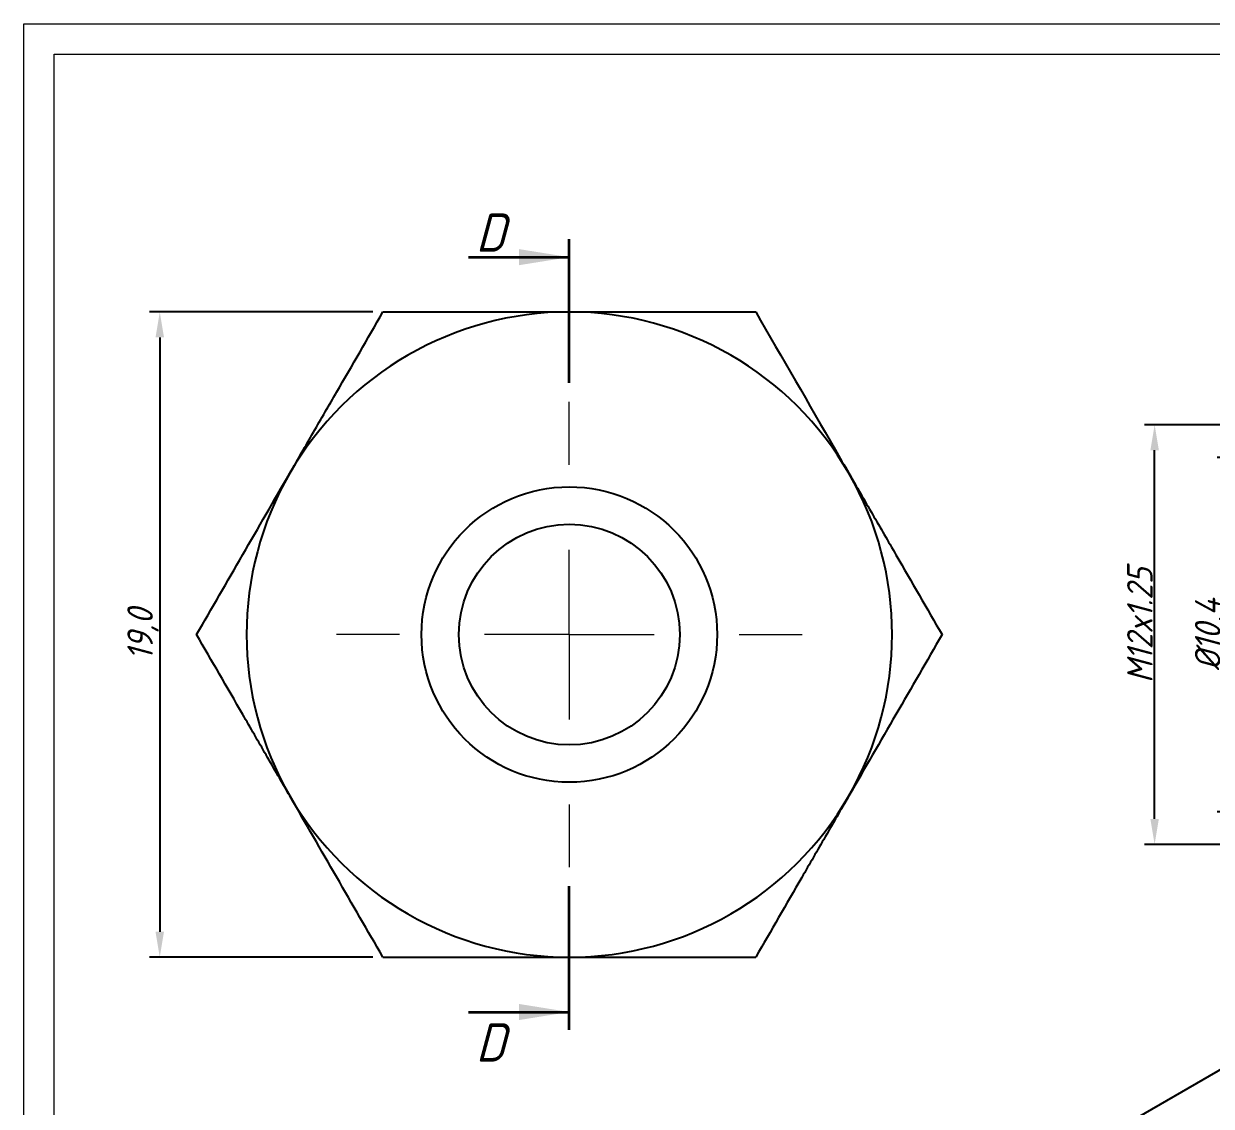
# Model space of a CAD drawing. Header units: millimetres. Extents: x 882 to 1669, y 507 to 913.
# Drawn here: x 881.53 to 916.48, y 539.06 to 570.94 of the extents above; entities that cross this region are included whole.
import ezdxf

# ---------------------------------------------------------------- set-up
doc = ezdxf.new("R2010")
doc.units = ezdxf.units.MM
doc.linetypes.add('PHANTOM', pattern=[12.7, 6.35, -1.27, 1.27, -1.27, 1.27, -1.27])
doc.linetypes.add('SLD-Solid', pattern=[0])
doc.styles.add('GENISO', font='geniso.shx', dxfattribs={"oblique": 15})
doc.dimstyles.new('Scale', dxfattribs={"dimscale": 0.3, "dimtxt": 2.5, "dimasz": 2.5, "dimexe": 1, "dimexo": 1, "dimgap": 0.2, "dimtad": 1, "dimdec": 1, "dimzin": 0, "dimtxsty": 'GENISO', "dimcen": 2.5, "dimclrd": 1, "dimclre": 1, "dimclrt": 7, "dimadec": 0, "dimazin": 0, "dimtfac": 1, "dimtdec": 1, "dimtmove": 0, "dimatfit": 3, "dimfxl": 1, "dimtzin": 0, "dimlwd": -1, "dimlwe": -1, "dimarcsym": 0})

# ---------------------------------------------------------------- blocks, each defined once
blk = doc.blocks.new('SW_CENTERMARKSYMBOL_1')
at = {"color": 0, "linetype": 'Continuous', "lineweight": 0}
for p, q in [((0, 15), (0, 20.55)), ((0, 0), (0, 7.5)), ((-15, 0), (-20.55, 0)), ((0, 0), (-7.5, 0)), ((0, 0), (0, -7.5)), ((0, 0), (7.5, 0)), ((15, 0), (20.55, 0)), ((0, -15), (0, -20.55))]:
    blk.add_line(p, q, dxfattribs=at)
blk = doc.blocks.new('*D125')
at = {"color": 1, "transparency": 16777216}
for p, q in [((918.402, 559.126), (914.515, 559.126)), ((914.815, 547.523), (914.815, 558.376)), ((919.027, 546.773), (914.515, 546.773))]:
    blk.add_line(p, q, dxfattribs=at)
for points in [[(914.69, 558.376), (914.94, 558.376), (914.815, 559.126)], [(914.69, 547.523), (914.94, 547.523), (914.815, 546.773)]]:
    blk.add_solid(points, dxfattribs=at)
at = {"layer": 'Defpoints', "color": 0, "transparency": 16777216}
for p in [(914.815, 559.126), (918.702, 559.126), (919.327, 546.773)]:
    blk.add_point(p, dxfattribs=at)
at = {"color": 7, "transparency": 16777216, "insert": (914.38, 553.223), "char_height": 0.75, "attachment_point": 5, "rotation": 90, "style": 'GENISO'}
blk.add_mtext('M12x1.25', dxfattribs=at)
blk = doc.blocks.new('*D127')
at = {"color": 1, "transparency": 16777216}
for p, q in [((891.804, 562.449), (885.235, 562.449)), ((885.535, 561.699), (885.535, 544.199)), ((891.804, 543.449), (885.235, 543.449))]:
    blk.add_line(p, q, dxfattribs=at)
for points in [[(885.41, 561.699), (885.66, 561.699), (885.535, 562.449)], [(885.41, 544.199), (885.66, 544.199), (885.535, 543.449)]]:
    blk.add_solid(points, dxfattribs=at)
at = {"layer": 'Defpoints', "color": 0, "transparency": 16777216}
for p in [(892.104, 562.449), (885.535, 543.449), (892.104, 543.449)]:
    blk.add_point(p, dxfattribs=at)
at = {"color": 7, "transparency": 16777216, "insert": (885.044, 552.949), "char_height": 0.75, "attachment_point": 5, "rotation": 90, "style": 'GENISO'}
blk.add_mtext('19,0', dxfattribs=at)
blk = doc.blocks.new('*D135')
at = {"color": 1, "transparency": 16777216}
for p, q in [((917.699, 558.166), (916.655, 558.166)), ((916.955, 548.483), (916.955, 557.416)), ((917.699, 547.733), (916.655, 547.733))]:
    blk.add_line(p, q, dxfattribs=at)
for points in [[(916.83, 557.416), (917.08, 557.416), (916.955, 558.166)], [(916.83, 548.483), (917.08, 548.483), (916.955, 547.733)]]:
    blk.add_solid(points, dxfattribs=at)
at = {"layer": 'Defpoints', "color": 0, "transparency": 16777216}
for p in [(916.955, 558.166), (917.999, 558.166), (917.999, 547.733)]:
    blk.add_point(p, dxfattribs=at)
at = {"color": 7, "transparency": 16777216, "insert": (916.464, 552.949), "char_height": 0.75, "attachment_point": 5, "rotation": 90, "style": 'GENISO'}
blk.add_mtext('%%C10,4', dxfattribs=at)

msp = doc.modelspace()

# ---------------------------------------------------------------- linework, layer by layer
at = {"linetype": 'PHANTOM', "lineweight": 35}
for p, q in [((897.5889333, 560.3586626), (897.5889333, 564.5919959)), ((897.5889333, 541.3069959), (897.5889333, 545.5424459))]:
    msp.add_line(p, q, dxfattribs=at)
at = {"linetype": 'Continuous', "lineweight": 35}
for p, q in [((894.6256, 564.0628293), (897.5889333, 564.0628293)), ((894.6256, 541.8361626), (897.5889333, 541.8361626))]:
    msp.add_line(p, q, dxfattribs=at)
at = {"linetype": 'Continuous', "lineweight": 25}
msp.add_line((917.3001427, 540.4544713), (909.9373934, 536.2040466), dxfattribs=at)
at = {"linetype": 'SLD-Solid', "lineweight": 15}
for points in [[(881.5319538, 570.9359021), (972.7954952, 570.9359021), (972.7954952, 507.1856343), (881.5319538, 507.1856343)], [(882.4266944, 570.0411615), (971.9007546, 570.0411615), (971.9007546, 508.0803749), (882.4266944, 508.0803749)]]:
    msp.add_lwpolyline(points, close=True, dxfattribs=at)
at = {"linetype": 'Continuous', "lineweight": 25}
for radius in [4.35, 3.25]:
    msp.add_circle((897.5889333, 552.9494959), radius, dxfattribs=at)
for start, end in [(90, 150), (30, 90), (150, 210), (330, 30), (210, 270), (270, 330)]:
    msp.add_arc((897.5889333, 552.9494959), 9.5, start, end, dxfattribs=at)
for points, knots in [([(889.361692, 557.6994959), (889.5940756, 558.1019961), (889.8272148, 558.5058051), (890.2890544, 559.3057347), (890.5186094, 559.7033357), (891.2036586, 560.8898757), (891.6555487, 561.6725724), (892.1041058, 562.4494959)], [0, 0, 0, 0, 0.25, 0.25, 0.5, 0.5, 1, 1, 1, 1]), ([(892.1041058, 562.4494959), (892.9983598, 562.4494959), (893.9120448, 562.4494959), (895.7431369, 562.4494959), (896.6633255, 562.4494959), (897.5889333, 562.4494959)], [0, 0, 0, 0, 0.5, 0.5, 1, 1, 1, 1]), ([(897.5889333, 562.4494959), (898.515832, 562.4494959), (899.4538802, 562.4494959), (901.2852832, 562.4494959), (902.1849008, 562.4494959), (903.0737609, 562.4494959)], [0, 0, 0, 0, 0.5, 0.5, 1, 1, 1, 1]), ([(903.0737609, 562.4494959), (903.8532151, 561.0994416), (904.6326694, 559.7493872), (905.4121236, 558.3993329), (905.5467225, 558.1662008), (905.6813214, 557.9330687), (905.8161747, 557.6994959), (906.0485583, 557.2969958), (906.2816975, 556.8931868), (906.7435371, 556.0932572), (906.9730921, 555.6956562), (907.6581413, 554.5091162), (908.1100314, 553.7264195), (908.5585885, 552.9494959)], [-0.9852041206, -0.9852041206, -0.9852041206, -0.9852041206, -0.145076206, -0.145076206, -0.145076206, 0, 0, 0, 0.25, 0.25, 0.5, 0.5, 1, 1, 1, 1]), ([(886.6192782, 552.9494959), (887.0687493, 553.7280026), (887.5211812, 554.5116377), (888.4345369, 556.0936162), (888.8955238, 556.8920689), (889.361692, 557.6994959)], [0, 0, 0, 0, 0.5, 0.5, 1, 1, 1, 1]), ([(889.361692, 548.1994959), (889.1293084, 548.6019961), (888.8961692, 549.0058051), (888.4343296, 549.8057347), (888.2047746, 550.2033357), (887.5197254, 551.3898757), (887.0678353, 552.1725724), (886.6192782, 552.9494959)], [0, 0, 0, 0, 0.25, 0.25, 0.5, 0.5, 1, 1, 1, 1]), ([(908.5585885, 552.9494959), (908.1091174, 552.1709893), (907.6566855, 551.3873542), (906.7433298, 549.8053757), (906.2823429, 549.006923), (905.8161747, 548.1994959)], [0, 0, 0, 0, 0.5, 0.5, 1, 1, 1, 1]), ([(892.1041058, 543.4494959), (891.6546348, 544.2280026), (891.2022028, 545.0116377), (890.2888471, 546.5936162), (889.8278602, 547.3920689), (889.361692, 548.1994959)], [0, 0, 0, 0, 0.5, 0.5, 1, 1, 1, 1]), ([(905.8161747, 548.1994959), (905.5837911, 547.7969958), (905.3506519, 547.3931868), (904.8888123, 546.5932572), (904.6592573, 546.1956562), (903.9742081, 545.0091162), (903.5223179, 544.2264195), (903.0737609, 543.4494959)], [0, 0, 0, 0, 0.25, 0.25, 0.5, 0.5, 1, 1, 1, 1]), ([(892.1041058, 543.4494959), (892.9983598, 543.4494959), (893.9120448, 543.4494959), (895.7431369, 543.4494959), (896.6633255, 543.4494959), (897.5889333, 543.4494959)], [0, 0, 0, 0, 0.5, 0.5, 1, 1, 1, 1]), ([(897.5889333, 543.4494959), (898.515832, 543.4494959), (899.4538802, 543.4494959), (901.2852832, 543.4494959), (902.1849008, 543.4494959), (903.0737609, 543.4494959)], [0, 0, 0, 0, 0.5, 0.5, 1, 1, 1, 1])]:
    msp.add_open_spline(points, degree=3, knots=knots, dxfattribs=at)
at = {"linetype": 'Continuous', "lineweight": 35}
for points in [[(897.5889333, 564.0628293), (896.1072667, 564.2998959), (896.1072667, 563.8257626)], [(897.5889333, 541.8361626), (896.1072667, 542.0732293), (896.1072667, 541.5990959)]]:
    msp.add_solid(points, dxfattribs=at)

# ---------------------------------------------------------------- block references
at = {"linetype": 'Continuous', "lineweight": 0, "xscale": 0.3333333333333333, "yscale": 0.3333333333333333, "zscale": 0.3333333333333333}
msp.add_blockref('SW_CENTERMARKSYMBOL_1', (897.5889333, 552.9494959), dxfattribs=at)

# ---------------------------------------------------------------- texts
at = {"char_height": 1.125, "attachment_point": 5, "style": 'GENISO'}
for insert in [(895.268235, 564.7876188), (895.268235, 540.9399584)]:
    msp.add_mtext('D', dxfattribs=dict(at, insert=insert))

# ---------------------------------------------------------------- dimensions: what is measured, and where the dimension line sits
dim = msp.add_linear_dim(base=(885.5345931, 543.4494959), p1=(892.1041058, 562.4494959), p2=(892.1041058, 543.4494959), angle=90, dimstyle='Scale')
dim.commit()
dim.dimension.update_dxf_attribs({"geometry": '*D127', "text_midpoint": (885.0435243, 552.9494959)})
dim = msp.add_linear_dim(base=(914.8146395, 559.1260785), p1=(919.3271591, 546.7729134), p2=(918.7021579, 559.1260785), angle=90, text='M12x1.25', dimstyle='Scale')
dim.commit()
dim.dimension.update_dxf_attribs({"geometry": '*D125', "text_midpoint": (914.8146395, 553.2229454), "dimtype": 160})
dim = msp.add_linear_dim(base=(916.9554643, 558.1659846), p1=(917.9990335, 547.7330073), p2=(917.9990335, 558.1659846), angle=90, text='%%C<>', dimstyle='Scale')
dim.commit()
dim.dimension.update_dxf_attribs({"geometry": '*D135', "text_midpoint": (916.4642143, 552.9494959)})

doc.saveas('drawing.dxf')
